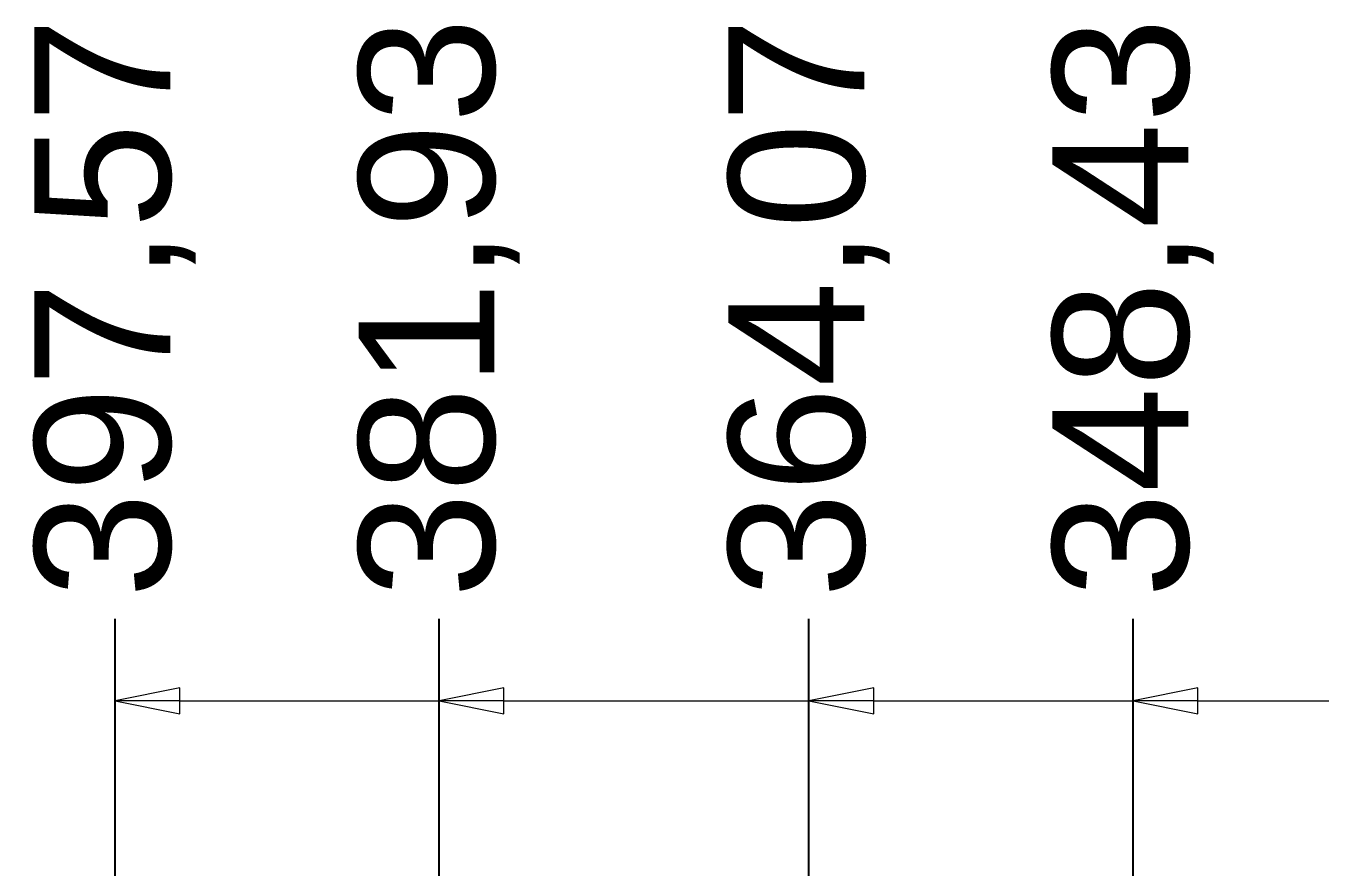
# Model space of a CAD drawing. Header units: millimetres. Extents: x 0 to 1486, y 0 to 1051.
# Drawn here: x 242.9 to 305.4, y 522.5 to 563.1 of the extents above; entities that cross this region are included whole.
import ezdxf

# ---------------------------------------------------------------- set-up
doc = ezdxf.new("R2010")
doc.units = ezdxf.units.MM
doc.header["$LTSCALE"] = 1.25
doc.layers.add('Bemaßungen(DIN)', color=7, linetype='Continuous', lineweight=5, true_color=0x262659)
doc.styles.add('Aktuell-DINGroßer Text', font='arial.ttf')
doc.dimstyles.new('STANDARD-DIN', dxfattribs={"dimscale": 1.25, "dimtxt": 5.25, "dimasz": 2.5, "dimexe": 3.175, "dimexo": 0, "dimgap": 0.8, "dimtad": 1, "dimrnd": 1e-08, "dimtxsty": 'Aktuell-DINGroßer Text', "dimcen": 0.09, "dimdle": 10, "dimclrd": 256, "dimclre": 256, "dimclrt": 256, "dimazin": 2, "dimtfac": 0.666667, "dimtmove": 0, "dimatfit": 3, "dimfxl": 1, "dimtolj": 1, "dimlwd": 25, "dimlwe": 25, "dimarcsym": 0})

# ---------------------------------------------------------------- blocks, each defined once
blk = doc.blocks.new('*D90')
at = {"layer": 'Bemaßungen(DIN)', "color": 250, "linetype": 'Continuous', "lineweight": 25, "true_color": 0x3f3f3f, "transparency": 16777216}
blk.add_line((296.322, 509.173), (296.322, 534.471), dxfattribs=at)
at = {"layer": 'Defpoints', "color": 0, "linetype": 'Continuous', "transparency": 16777216}
for p in [(296.322, 534.471), (296.322, 509.173), (644.748, 481.848)]:
    blk.add_point(p, dxfattribs=at)
at = {"layer": 'Bemaßungen(DIN)', "color": 179, "linetype": 'Continuous', "lineweight": 25, "true_color": 0x262659, "transparency": 16777216, "insert": (296.322, 535.471), "char_height": 6.5625, "attachment_point": 4, "rotation": 90, "style": 'Aktuell-DINGroßer Text'}
blk.add_mtext('\\A1;348,43', dxfattribs=at)
blk = doc.blocks.new('*D91')
at = {"layer": 'Bemaßungen(DIN)', "color": 250, "linetype": 'Continuous', "lineweight": 25, "true_color": 0x3f3f3f, "transparency": 16777216}
blk.add_line((280.675, 509.173), (280.675, 534.471), dxfattribs=at)
at = {"layer": 'Defpoints', "color": 0, "linetype": 'Continuous', "transparency": 16777216}
for p in [(280.675, 534.471), (280.675, 509.173), (644.748, 481.848)]:
    blk.add_point(p, dxfattribs=at)
at = {"layer": 'Bemaßungen(DIN)', "color": 179, "linetype": 'Continuous', "lineweight": 25, "true_color": 0x262659, "transparency": 16777216, "insert": (280.675, 535.471), "char_height": 6.5625, "attachment_point": 4, "rotation": 90, "style": 'Aktuell-DINGroßer Text'}
blk.add_mtext('\\A1;364,07', dxfattribs=at)
blk = doc.blocks.new('*D92')
at = {"layer": 'Bemaßungen(DIN)', "color": 250, "linetype": 'Continuous', "lineweight": 25, "true_color": 0x3f3f3f, "transparency": 16777216}
blk.add_line((262.822, 509.173), (262.822, 534.471), dxfattribs=at)
at = {"layer": 'Defpoints', "color": 0, "linetype": 'Continuous', "transparency": 16777216}
for p in [(262.822, 534.471), (262.822, 509.173), (644.748, 481.848)]:
    blk.add_point(p, dxfattribs=at)
at = {"layer": 'Bemaßungen(DIN)', "color": 179, "linetype": 'Continuous', "lineweight": 25, "true_color": 0x262659, "transparency": 16777216, "insert": (262.822, 535.471), "char_height": 6.5625, "attachment_point": 4, "rotation": 90, "style": 'Aktuell-DINGroßer Text'}
blk.add_mtext('\\A1;381,93', dxfattribs=at)
blk = doc.blocks.new('*D93')
at = {"layer": 'Bemaßungen(DIN)', "color": 250, "linetype": 'Continuous', "lineweight": 25, "true_color": 0x3f3f3f, "transparency": 16777216}
blk.add_line((247.175, 509.173), (247.175, 534.471), dxfattribs=at)
at = {"layer": 'Defpoints', "color": 0, "linetype": 'Continuous', "transparency": 16777216}
for p in [(247.175, 534.471), (247.175, 509.173), (644.748, 481.848)]:
    blk.add_point(p, dxfattribs=at)
at = {"layer": 'Bemaßungen(DIN)', "color": 179, "linetype": 'Continuous', "lineweight": 25, "true_color": 0x262659, "transparency": 16777216, "insert": (247.175, 535.471), "char_height": 6.5625, "attachment_point": 4, "rotation": 90, "style": 'Aktuell-DINGroßer Text'}
blk.add_mtext('\\A1;397,57', dxfattribs=at)
blk = doc.blocks.new('2DTransSymbol3')
at = {"layer": 'Bemaßungen(DIN)'}
for p, q in [((200.24, 424.902), (197.74, 424.402)), ((200.24, 423.902), (200.24, 424.902)), ((212.758, 424.902), (210.258, 424.402)), ((212.758, 423.902), (212.758, 424.902)), ((227.04, 424.902), (224.54, 424.402)), ((227.04, 423.902), (227.04, 424.902)), ((239.558, 424.902), (237.058, 424.402)), ((239.558, 423.902), (239.558, 424.902)), ((200.24, 424.402), (197.74, 424.402)), ((197.74, 424.402), (200.24, 423.902)), ((200.24, 424.402), (210.258, 424.402)), ((212.758, 424.402), (210.258, 424.402)), ((210.258, 424.402), (212.758, 423.902)), ((212.758, 424.402), (224.54, 424.402)), ((227.04, 424.402), (224.54, 424.402)), ((224.54, 424.402), (227.04, 423.902)), ((227.04, 424.402), (237.058, 424.402)), ((239.558, 424.402), (237.058, 424.402)), ((237.058, 424.402), (239.558, 423.902)), ((239.558, 424.402), (251.34, 424.402))]:
    blk.add_line(p, q, dxfattribs=at)
at = {"layer": 'Bemaßungen(DIN)', "flags": 128}
for points in [[(200.24, 424.902), (197.74, 424.402), (200.24, 423.902), (200.24, 424.902)], [(212.758, 424.902), (210.258, 424.402), (212.758, 423.902), (212.758, 424.902)], [(227.04, 424.902), (224.54, 424.402), (227.04, 423.902), (227.04, 424.902)], [(239.558, 424.902), (237.058, 424.402), (239.558, 423.902), (239.558, 424.902)]]:
    blk.add_lwpolyline(points, dxfattribs=at)
at = {"layer": 'Bemaßungen(DIN)'}
for points in [[(200.24, 424.902), (197.74, 424.402), (200.24, 423.902), (200.24, 424.902)], [(212.758, 424.902), (210.258, 424.402), (212.758, 423.902), (212.758, 424.902)], [(227.04, 424.902), (224.54, 424.402), (227.04, 423.902), (227.04, 424.902)], [(239.558, 424.902), (237.058, 424.402), (239.558, 423.902), (239.558, 424.902)]]:
    blk.add_solid(points, dxfattribs=at)

msp = doc.modelspace()

# ---------------------------------------------------------------- block references
at = {"layer": 'Bemaßungen(DIN)', "xscale": 1.25, "yscale": 1.25, "zscale": 1.25}
msp.add_blockref('2DTransSymbol3', (0, 0), dxfattribs=at)

# ---------------------------------------------------------------- dimensions: what is measured, and where the dimension line sits
at = {"layer": 'Bemaßungen(DIN)', "color": 250, "linetype": 'Continuous', "lineweight": 25, "true_color": 0x3f3f3f}
for feature_location, picture, middle in [((247.1746, 509.1728), '*D93', (247.1746, 549.0905)), ((262.8223, 509.1728), '*D92', (262.8223, 549.0905)), ((280.6746, 509.1728), '*D91', (280.6746, 549.0905)), ((296.3223, 509.1728), '*D90', (296.3223, 549.0905))]:
    dim = msp.add_ordinate_dim(feature_location=feature_location, offset=(0, 25.2981), dtype=1, origin=(644.7485, 481.8478), dimstyle='STANDARD-DIN', override={"dimgap": 0.8, "dimtad": 0, "dimdec": 2, "dimtol": 0, "dimlim": 0, "dimtp": 0, "dimtm": 0, "dimtdec": 2}, dxfattribs=at)
    dim.commit()
    dim.dimension.update_dxf_attribs({"geometry": picture, "text_midpoint": middle})

doc.saveas('drawing.dxf')
